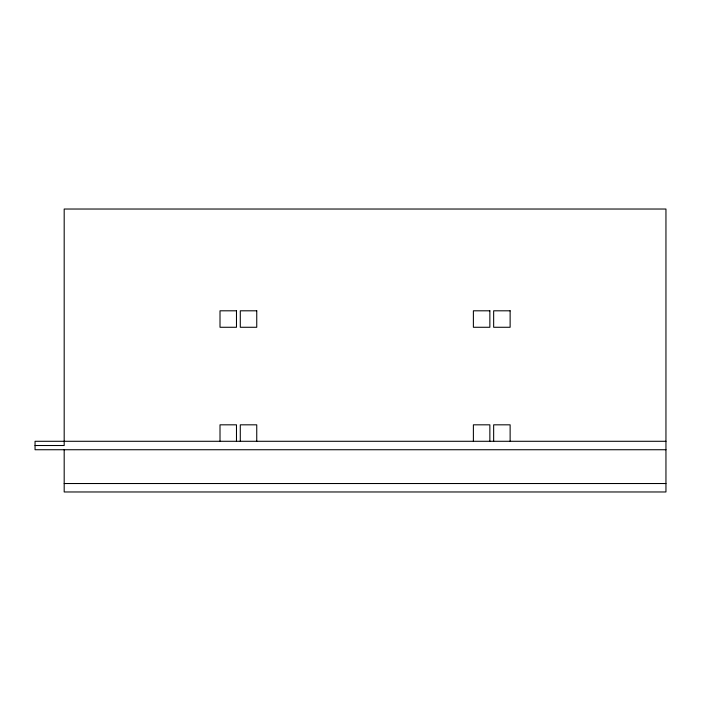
<?xml version="1.0" encoding="UTF-8"?>
<svg xmlns="http://www.w3.org/2000/svg" width="701" height="701" viewBox="0 0 701 701"><rect width="100%" height="100%" fill="white"/><g stroke="black" fill="none" stroke-linecap="round" stroke-linejoin="round"><path stroke-width="1.05" d="M665.95 441.288L35.05 441.288L35.05 449.735L665.95 449.735M35.05 445.512L64.185 445.512L64.185 209.029L665.95 209.029L665.95 491.971L64.185 491.971L64.185 449.735M64.185 483.524L665.95 483.524M510.126 441.288L510.126 424.824L493.653 424.824L493.653 441.288M489.859 441.288L489.859 424.824L473.385 424.824L473.385 441.288M256.75 441.288L256.75 424.824L240.285 424.824L240.285 441.288M236.482 441.288L236.482 424.824L220.009 424.824L220.009 441.288M236.482 310.806L220.009 310.806L220.009 327.271L236.482 327.271L236.482 310.806M256.75 310.806L240.285 310.806L240.285 327.271L256.75 327.271L256.75 310.806M489.859 310.806L473.385 310.806L473.385 327.271L489.859 327.271L489.859 310.806M510.126 310.806L493.653 310.806L493.653 327.271L510.126 327.271L510.126 310.806"/></g></svg>
